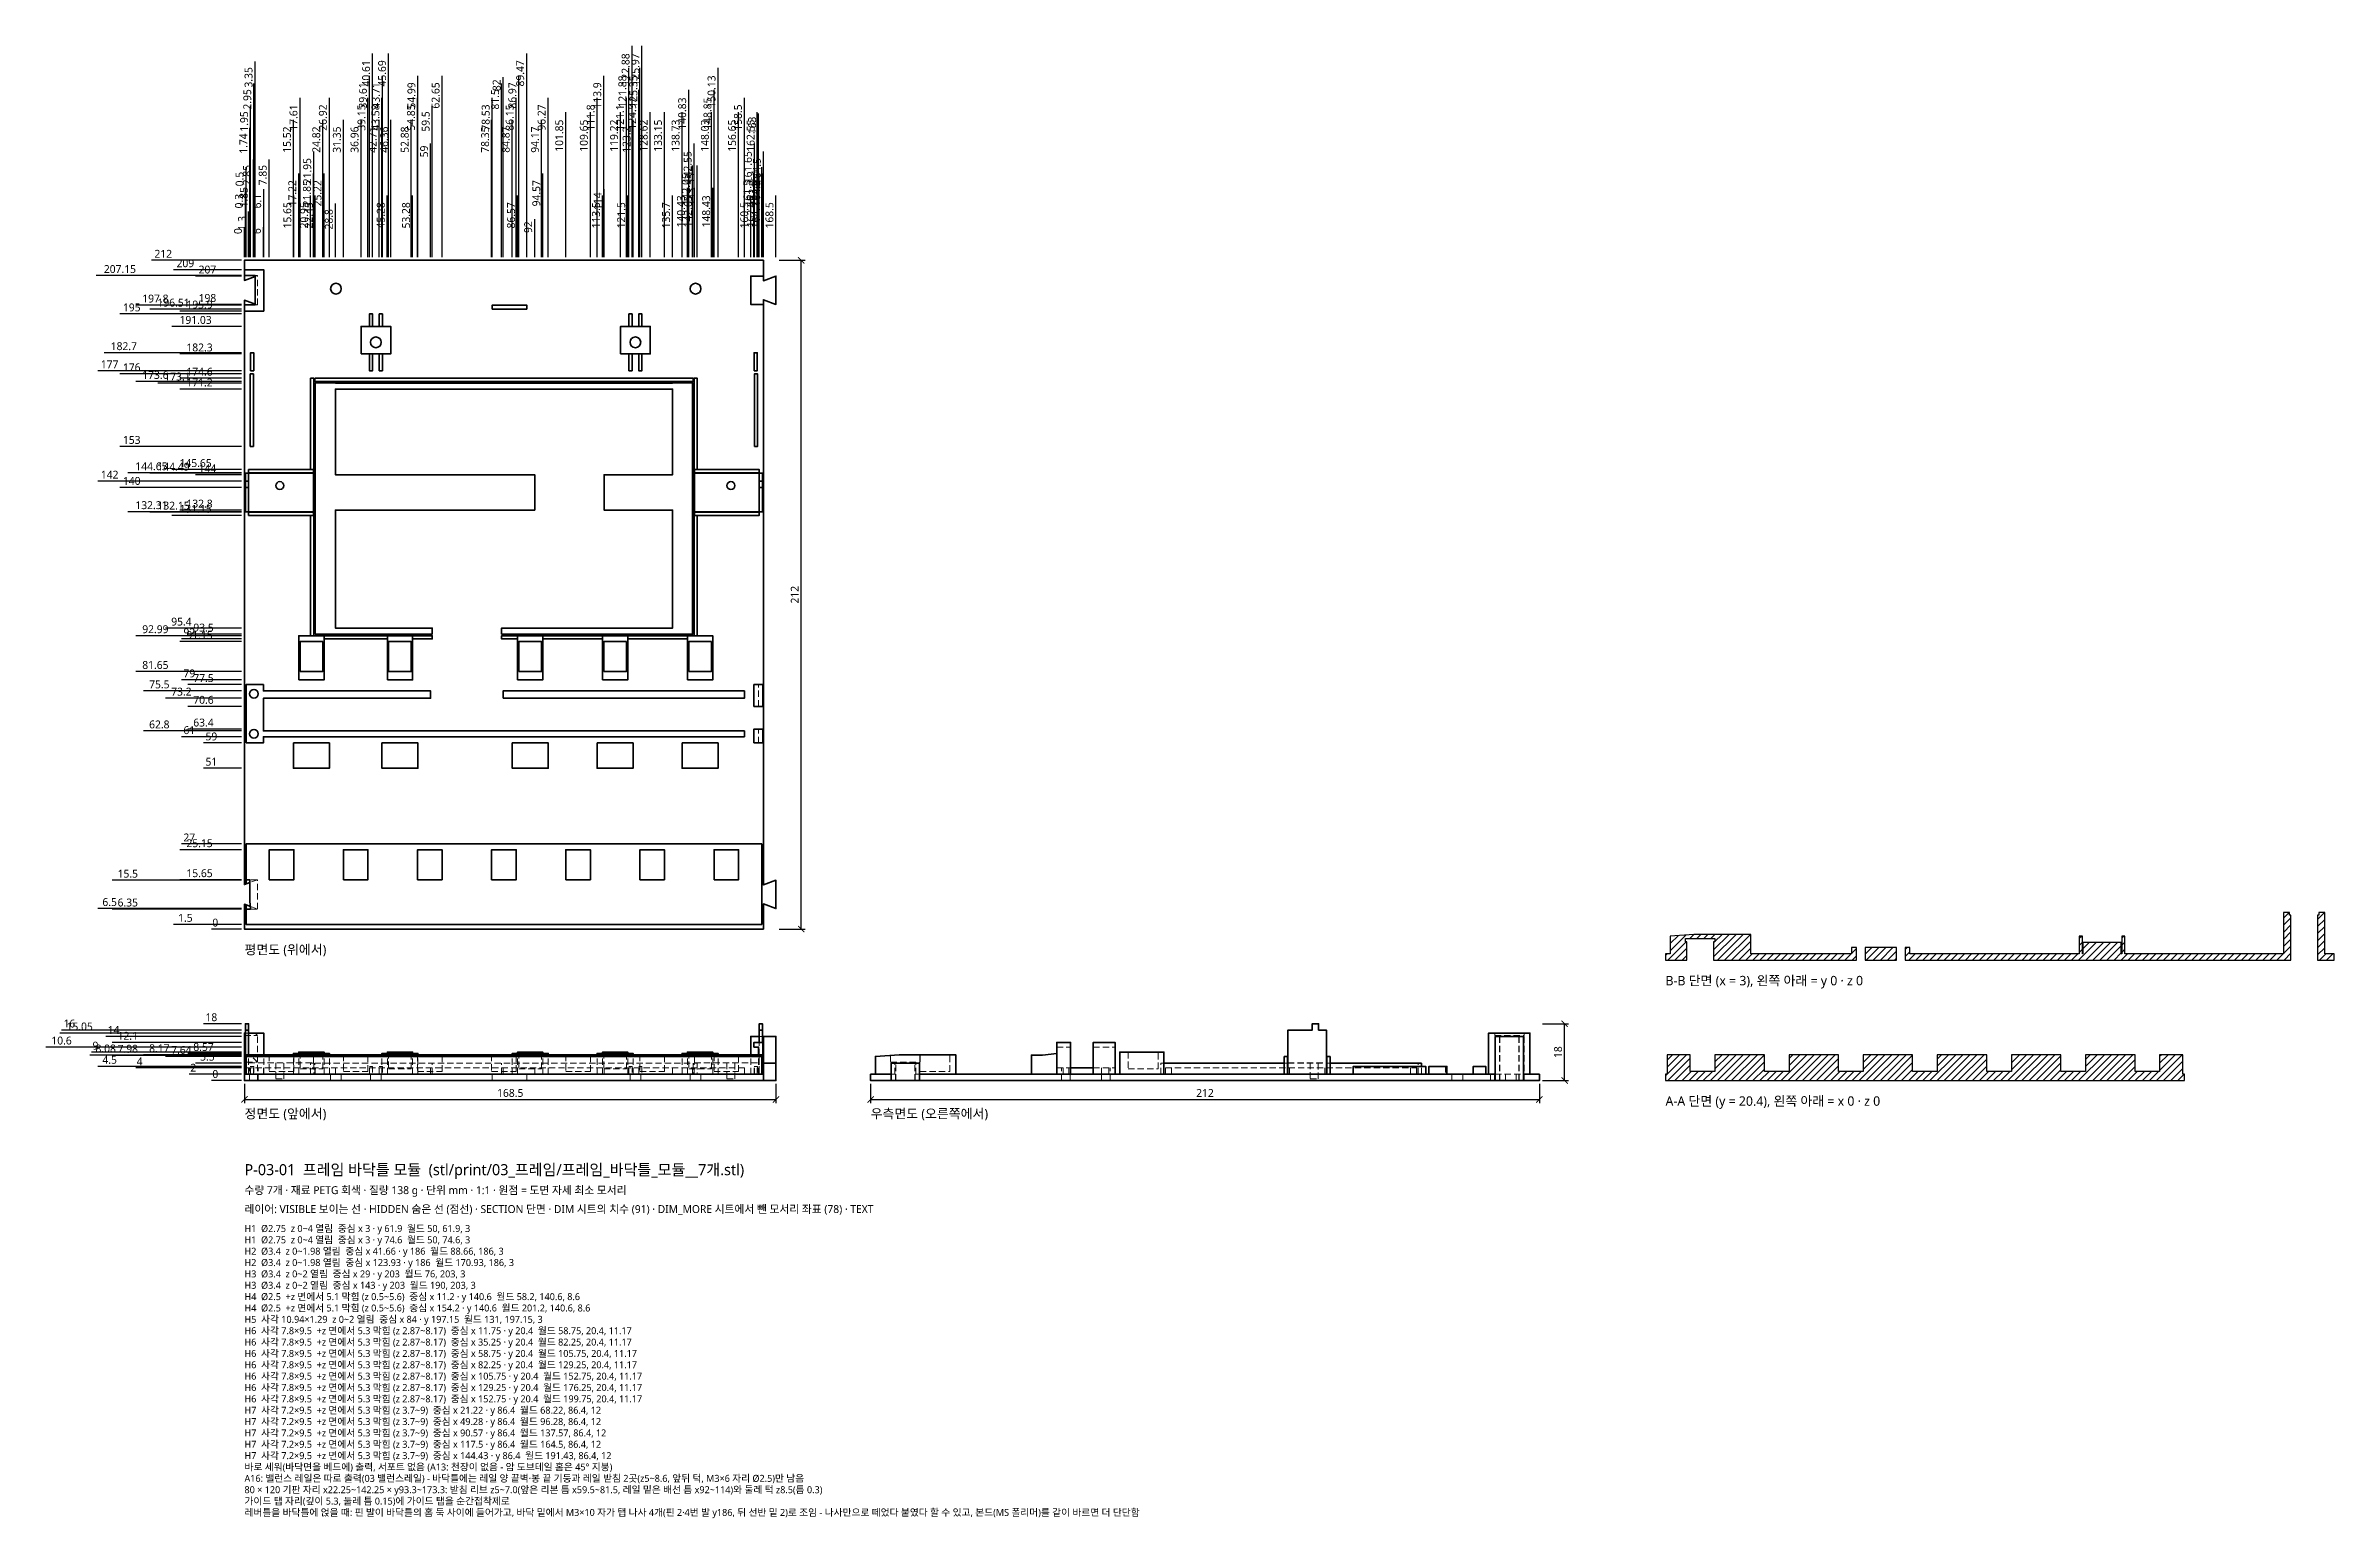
# Model space of a CAD drawing. Header units: millimetres. Extents: x -63 to 662, y -139 to 328.
import ezdxf

# ---------------------------------------------------------------- set-up
doc = ezdxf.new("R2010")
doc.units = ezdxf.units.MM
doc.linetypes.add('HIDDEN', pattern=[3, 2, -1])
for name, color, linetype, lineweight in [('DIM', 4, 'CONTINUOUS', 13), ('DIM_MORE', 3, 'CONTINUOUS', 13), ('HIDDEN', 8, 'HIDDEN', 18), ('SECTION', 5, 'CONTINUOUS', 25), ('TEXT', 7, 'CONTINUOUS', 18), ('VISIBLE', 7, 'CONTINUOUS', 35)]:
    doc.layers.add(name, color=color, linetype=linetype, lineweight=lineweight)
doc.styles.add('KR', font='malgun.ttf')
doc.dimstyles.new('TOCCATA', dxfattribs={"dimtxt": 2.5, "dimasz": 2, "dimexe": 1.2, "dimexo": 1, "dimgap": 0.8, "dimtad": 1, "dimdsep": 46, "dimtxsty": 'KR', "dimblk": 'ARCHTICK', "dimcen": 2.5, "dimazin": 3, "dimtfac": 0.5, "dimtmove": 2, "dimatfit": 3})

# ---------------------------------------------------------------- blocks, each defined once
blk = doc.blocks.new('_ARCHTICK')
at = {"color": 0, "linetype": 'BYBLOCK', "const_width": 0.15}
blk.add_lwpolyline([(-0.5, -0.5), (0.5, 0.5)], dxfattribs=at)
blk = doc.blocks.new('*D44')
for p, q in [((164.3, 271), (164.3, 287.5)), ((164.3, 267), (164.3, 271)), ((164.3, 261), (164.3, 267))]:
    blk.add_line(p, q)
at = {"layer": 'Defpoints'}
for p in [(164.3, 275), (164.3, 260), (0, 48)]:
    blk.add_point(p, dxfattribs=at)
at = {"layer": 'DIM', "insert": (162.25, 281.25), "char_height": 2.5, "attachment_point": 5, "rotation": 90, "style": 'KR'}
blk.add_mtext('164.3', dxfattribs=at)

msp = doc.modelspace()

# ---------------------------------------------------------------- hatches: boundary and pattern name
at = {"layer": 'SECTION'}
h = msp.add_hatch(dxfattribs=at)
h.set_pattern_fill('ANSI31', scale=0.5)
h.paths.add_polyline_path([(648.765, 52.46), (648.346, 52.46), (648.346, 53.22), (646.4, 53.22), (646.4, 40.17), (596.15, 40.17), (596.15, 45.77), (595.15, 45.77), (595.15, 40.17), (594.99, 40.17), (594.99, 43.77), (582.81, 43.77), (582.81, 40.17), (582.65, 40.17), (582.65, 45.77), (581.65, 45.77), (581.65, 40.17), (528, 40.17), (528, 42.17), (526.467, 42.17), (526.467, 38.17), (648.765, 38.17)])
h.paths.add_polyline_path([(662.5, 40.17), (659.5, 40.17), (659.5, 53.22), (657.654, 53.22), (657.654, 52.46), (657.235, 52.46), (657.235, 38.17), (662.5, 38.17)])
h.paths.add_polyline_path([(457.265, 43.96), (456.846, 43.96), (456.846, 45.073), (466.154, 45.073), (466.154, 43.96), (465.735, 43.96), (465.735, 38.17), (511.033, 38.17), (511.033, 42.17), (509.5, 42.17), (509.5, 40.17), (477.5, 40.17), (477.5, 46.34), (459.5, 46.34), (452, 45.81), (452, 40.17), (450.5, 40.17), (450.5, 38.17), (457.265, 38.17)])
h.paths.add_polyline_path([(523.733, 42.17), (513.767, 42.17), (513.767, 38.17), (523.733, 38.17)])
h = msp.add_hatch(dxfattribs=at)
h.set_pattern_fill('ANSI31', scale=0.5)
h.paths.add_polyline_path([(615, 2), (614.5, 2), (614.5, 8.17), (607.15, 8.17), (607.15, 2.87), (599.35, 2.87), (599.35, 8.17), (583.65, 8.17), (583.65, 2.87), (575.85, 2.87), (575.85, 8.17), (560.15, 8.17), (560.15, 2.87), (552.35, 2.87), (552.35, 8.17), (536.65, 8.17), (536.65, 2.87), (528.85, 2.87), (528.85, 8.17), (513.15, 8.17), (513.15, 2.87), (505.35, 2.87), (505.35, 8.17), (489.65, 8.17), (489.65, 2.87), (481.85, 2.87), (481.85, 8.17), (466.15, 8.17), (466.15, 2.87), (458.35, 2.87), (458.35, 8.17), (451, 8.17), (451, 2), (450.5, 2), (450.5, 0), (615, 0)])

# ---------------------------------------------------------------- linework, layer by layer
at = {"layer": 'HIDDEN'}
for points in [[(3.356, 246.131), (4.09, 245.856), (4.09, 255.144), (3.347, 254.865)], [(3.352, 245.846), (4.11, 245.846), (4.11, 255.154), (3.352, 255.154)], [(163, 118.6), (163, 125.5)], [(163, 107), (163, 111.4)], [(1.926, 54.346), (4.11, 54.346), (4.11, 63.654), (1.733, 63.654)], [(1.861, 55.192), (4.09, 54.356), (4.09, 63.644), (1.742, 62.764)], [(0, 14.29), (4.11, 14.29), (3.352, 15.05)], [(0.304, 15.05), (1.301, 15.05)], [(396.346, 15.05), (396.346, 14.29), (405.654, 14.29), (405.654, 15.05)], [(0.5, 5.79), (4.11, 5.79), (1.923, 7.982)], [(1.29, 2), (1.29, 7.6), (21.85, 7.6), (21.85, 5.5)], [(1.3, 2), (1.3, 8.171)], [(4.09, 0), (4.09, 14.29)], [(6.1, 2), (6.1, 8.164)], [(7.85, 8.17), (7.85, 2.87), (15.65, 2.87), (15.65, 8.17)], [(15.515, 2), (15.515, 8.169)], [(15.515, 8.08), (26.915, 8.08)], [(17.215, 2), (17.215, 8.576)], [(17.615, 9), (17.615, 3.7), (24.815, 3.7), (24.815, 9)], [(25.215, 2), (25.215, 8.576)], [(26.915, 2), (26.915, 8.169)], [(31.35, 8.17), (31.35, 2.87), (39.15, 2.87), (39.15, 8.17)], [(43.585, 2), (43.585, 8.169)], [(43.585, 8.08), (54.985, 8.08)], [(45.285, 2), (45.285, 8.576)], [(45.685, 9), (45.685, 3.7), (52.885, 3.7), (52.885, 9)], [(53.285, 2), (53.285, 8.576)], [(54.85, 8.17), (54.85, 2.87), (62.65, 2.87), (62.65, 8.17)], [(54.985, 2), (54.985, 8.169)], [(78.35, 8.17), (78.35, 2.87), (86.15, 2.87), (86.15, 8.17)], [(84.873, 2), (84.873, 8.169)], [(84.873, 8.08), (96.273, 8.08)], [(86.573, 2), (86.573, 8.576)], [(86.973, 9), (86.973, 3.7), (94.173, 3.7), (94.173, 9)], [(94.573, 2), (94.573, 8.576)], [(96.273, 2), (96.273, 8.169)], [(101.85, 8.17), (101.85, 2.87), (109.65, 2.87), (109.65, 8.17)], [(111.8, 2), (111.8, 8.169)], [(111.8, 8.08), (123.2, 8.08)], [(113.5, 2), (113.5, 8.576)], [(113.9, 9), (113.9, 3.7), (121.1, 3.7), (121.1, 9)], [(121.5, 2), (121.5, 8.576)], [(123.2, 2), (123.2, 8.169)], [(125.35, 8.17), (125.35, 2.87), (133.15, 2.87), (133.15, 8.17)], [(138.727, 2), (138.727, 8.169)], [(138.727, 8.08), (150.127, 8.08)], [(140.427, 2), (140.427, 8.576)], [(140.827, 9), (140.827, 3.7), (148.027, 3.7), (148.027, 9)], [(142.65, 5.5), (142.65, 7.6), (163.21, 7.6), (163.21, 2)], [(148.427, 2), (148.427, 8.576)], [(148.85, 8.17), (148.85, 2.87), (156.65, 2.87), (156.65, 8.17)], [(150.127, 2), (150.127, 8.169)], [(160.5, 2), (160.5, 8.178)], [(163, 2), (163, 8.172)], [(163.2, 2), (163.2, 12.108)], [(163.205, 14), (164.197, 14)], [(164.2, 2), (164.2, 12.108)], [(204.846, 7.982), (204.846, 5.79), (214.154, 5.79), (214.154, 8.17)], [(214.15, 8.17), (214.15, 2.87), (223.65, 2.87), (223.65, 8.17)], [(257.5, 10.6), (261.9, 10.6)], [(269.1, 10.6), (276, 10.6)], [(280.15, 9), (280.15, 3.7), (289.65, 3.7), (289.65, 9)], [(396.356, 0), (396.356, 14.29)], [(397.889, 0), (397.889, 14.29)], [(397.996, 0), (397.996, 14)], [(404.004, 0), (404.004, 14)], [(404.111, 0), (404.111, 14.29)], [(405.644, 0), (405.644, 14.29)], [(0.5, 4), (158.5, 4), (158.5, 2)], [(1.3, 5.6), (21.85, 5.6)], [(1.636, 0), (1.636, 4)], [(1.85, 2), (1.85, 4.5), (2.95, 4.5), (2.95, 2)], [(1.95, 2), (1.95, 4.5)], [(2.85, 2), (2.85, 4.5)], [(4.375, 0), (4.375, 4)], [(6, 2), (6, 4)], [(9.95, 5.6), (9.95, 0.5), (12.45, 0.5), (12.45, 5.6)], [(20.95, 2), (20.95, 5.5), (21.95, 5.5), (21.95, 2)], [(22.25, 2), (22.25, 5.5), (142.25, 5.5), (142.25, 2)], [(22.45, 2), (22.45, 4)], [(27.309, 0), (27.309, 2)], [(28.8, 2), (28.8, 4)], [(30.7, 0), (30.7, 2)], [(36.96, 2), (36.96, 1.98), (46.36, 1.98), (46.36, 2)], [(39.61, 2), (39.61, 4.5), (40.61, 4.5), (40.61, 2)], [(39.969, 0), (39.969, 1.98)], [(42.71, 2), (42.71, 4.5), (43.71, 4.5), (43.71, 2)], [(43.36, 0), (43.36, 1.98)], [(59, 2), (59, 4)], [(59.5, 2), (59.5, 5.5)], [(78.53, 0), (78.53, 2)], [(81.5, 2), (81.5, 5.5)], [(82, 2), (82, 4)], [(89.47, 0), (89.47, 2)], [(92, 2), (92, 4)], [(114, 2), (114, 4)], [(119.225, 2), (119.225, 1.98), (128.625, 1.98), (128.625, 2)], [(121.875, 2), (121.875, 4.5), (122.875, 4.5), (122.875, 2)], [(122.234, 0), (122.234, 1.98)], [(124.975, 2), (124.975, 4.5), (125.975, 4.5), (125.975, 2)], [(125.625, 0), (125.625, 1.98)], [(135.7, 2), (135.7, 4)], [(141.309, 0), (141.309, 2)], [(142.05, 2), (142.05, 4)], [(142.55, 2), (142.55, 5.5), (143.55, 5.5), (143.55, 2)], [(142.65, 5.6), (163.2, 5.6)], [(144.7, 0), (144.7, 2)], [(152.95, 5.6), (152.95, 0.5), (155.45, 0.5), (155.45, 5.6)], [(161.55, 2), (161.55, 4.5), (162.65, 4.5), (162.65, 2)], [(161.65, 2), (161.65, 4.5)], [(162.55, 2), (162.55, 4.5)], [(164.3, 2), (164.3, 5.5)], [(204.856, 0), (204.856, 5.79)], [(205, 2), (206.389, 2), (206.389, 0)], [(206.202, 2), (206.202, 5.79)], [(206.496, 0), (206.496, 5.5)], [(212.504, 0), (212.504, 5.5)], [(214, 2), (212.611, 2), (212.611, 0)], [(212.798, 2), (212.798, 5.79)], [(214.144, 0), (214.144, 5.79)], [(257.5, 4), (261.892, 4)], [(259.028, 0), (259.028, 4)], [(259.5, 2), (259.5, 4)], [(261.3, 2), (261.3, 4)], [(261.772, 0), (261.772, 4)], [(269.109, 4), (276, 4)], [(271.7, 2), (271.7, 4)], [(271.728, 0), (271.728, 4)], [(274, 2), (274, 4)], [(274.472, 0), (274.472, 4)], [(290.5, 2), (290.5, 5.5), (291.49, 5.5), (291.49, 2)], [(291.99, 2), (291.99, 4), (371.61, 4), (371.61, 2)], [(292, 2), (292, 4)], [(293.9, 2), (293.9, 4)], [(329.65, 5.5), (330.65, 5.5)], [(330.8, 5.5), (343, 5.5)], [(330.81, 2), (330.81, 5.6), (342.99, 5.6), (342.99, 2)], [(331.3, 2), (331.3, 4)], [(337.85, 5.6), (337.85, 0.5), (340.35, 0.5), (340.35, 5.6)], [(342.5, 2), (342.5, 4)], [(343.15, 5.5), (344.15, 5.5)], [(369.7, 2), (369.7, 4)], [(371.6, 2), (371.6, 4)], [(372.1, 2), (372.1, 5.5)], [(373.1, 2), (373.1, 4.507)], [(380.8, 4.5), (380.8, 1.98), (389.525, 1.98)], [(382.802, 0), (382.802, 1.98)], [(386.198, 0), (386.198, 1.98)], [(395.01, 0), (395.01, 2)], [(396.3, 0), (396.3, 2)], [(396.5, 2), (405.5, 2)], [(399.802, 0), (399.802, 2)], [(403.198, 0), (403.198, 2)]]:
    msp.add_lwpolyline(points, dxfattribs=at)
at = {"layer": 'SECTION'}
for points in [[(648.765, 52.46), (648.346, 52.46), (648.346, 53.22), (646.4, 53.22), (646.4, 40.17), (596.15, 40.17), (596.15, 45.77), (595.15, 45.77), (595.15, 40.17), (594.99, 40.17), (594.99, 43.77), (582.81, 43.77), (582.81, 40.17), (582.65, 40.17), (582.65, 45.77), (581.65, 45.77), (581.65, 40.17), (528, 40.17), (528, 42.17), (526.467, 42.17), (526.467, 38.17), (648.765, 38.17)], [(662.5, 40.17), (659.5, 40.17), (659.5, 53.22), (657.654, 53.22), (657.654, 52.46), (657.235, 52.46), (657.235, 38.17), (662.5, 38.17)], [(457.265, 43.96), (456.846, 43.96), (456.846, 45.073), (466.154, 45.073), (466.154, 43.96), (465.735, 43.96), (465.735, 38.17), (511.033, 38.17), (511.033, 42.17), (509.5, 42.17), (509.5, 40.17), (477.5, 40.17), (477.5, 46.34), (459.5, 46.34), (452, 45.81), (452, 40.17), (450.5, 40.17), (450.5, 38.17), (457.265, 38.17)], [(523.733, 42.17), (513.767, 42.17), (513.767, 38.17), (523.733, 38.17)], [(615, 2), (614.5, 2), (614.5, 8.17), (607.15, 8.17), (607.15, 2.87), (599.35, 2.87), (599.35, 8.17), (583.65, 8.17), (583.65, 2.87), (575.85, 2.87), (575.85, 8.17), (560.15, 8.17), (560.15, 2.87), (552.35, 2.87), (552.35, 8.17), (536.65, 8.17), (536.65, 2.87), (528.85, 2.87), (528.85, 8.17), (513.15, 8.17), (513.15, 2.87), (505.35, 2.87), (505.35, 8.17), (489.65, 8.17), (489.65, 2.87), (481.85, 2.87), (481.85, 8.17), (466.15, 8.17), (466.15, 2.87), (458.35, 2.87), (458.35, 8.17), (451, 8.17), (451, 2), (450.5, 2), (450.5, 0), (615, 0)]]:
    msp.add_lwpolyline(points, close=True, dxfattribs=at)
at = {"layer": 'VISIBLE'}
for points in [[(1.861, 55.192), (0, 55.889), (0, 48), (164.5, 48), (164.5, 55.996), (168.5, 54.5), (168.5, 63.5), (164.5, 62.004), (164.5, 247.496), (168.5, 246), (168.5, 255), (164.5, 253.504), (164.5, 260), (0, 260), (0, 253.611), (3.347, 254.865)], [(0, 243.9), (6.1, 243.9), (6.1, 257), (0, 257)], [(0, 245.846), (3.352, 245.846), (3.352, 255.154), (0, 255.154)], [(164.5, 246), (160.5, 246), (160.5, 255), (164.5, 255)], [(0, 247.389), (0, 62.111), (1.742, 62.764)], [(0, 247.389), (0.394, 247.242)], [(0, 247.389), (3.356, 246.131)], [(39.61, 239.025), (39.61, 243), (40.61, 243), (40.61, 239.025)], [(42.71, 239.025), (42.71, 243), (43.71, 243), (43.71, 239.025)], [(78.53, 244.51), (78.53, 245.8), (89.47, 245.8), (89.47, 244.51), (78.53, 244.51)], [(121.875, 239.025), (121.875, 243), (122.875, 243), (122.875, 239.025)], [(124.975, 239.025), (124.975, 243), (125.975, 243), (125.975, 239.025)], [(36.96, 230.3), (36.96, 239.025), (46.36, 239.025), (46.36, 230.3), (36.96, 230.3)], [(119.225, 230.3), (128.625, 230.3), (128.625, 239.025), (119.225, 239.025), (119.225, 230.3)], [(1.95, 225), (1.95, 230.7), (2.95, 230.7), (2.95, 225), (1.95, 225)], [(39.61, 230.3), (39.61, 225), (40.61, 225), (40.61, 230.3)], [(42.71, 230.3), (42.71, 225), (43.71, 225), (43.71, 230.3)], [(121.875, 230.3), (121.875, 225), (122.875, 225), (122.875, 230.3)], [(124.975, 230.3), (124.975, 225), (125.975, 225), (125.975, 230.3)], [(161.55, 225), (162.55, 225), (162.55, 230.7), (161.55, 230.7), (161.55, 225)], [(1.85, 201), (1.85, 224), (2.85, 224), (2.85, 201), (1.85, 201)], [(20.95, 193.65), (20.95, 222.6), (21.95, 222.6), (21.95, 141)], [(22.25, 222.6), (142.25, 222.6), (142.25, 221.6), (22.25, 221.6), (22.25, 222.6)], [(22.45, 141.49), (22.45, 221.11), (28.8, 221.11), (28.8, 221.1), (135.7, 221.1), (135.7, 221.11), (142.05, 221.11), (142.05, 141.49), (135.7, 141.49), (135.7, 141.5), (81.5, 141.5), (81.5, 143.4), (135.7, 143.4), (135.7, 180.8), (114, 180.8), (114, 192), (135.7, 192), (135.7, 219.2), (28.8, 219.2), (28.8, 192), (92, 192), (92, 180.8), (28.8, 180.8), (28.8, 143.4), (59.5, 143.4), (59.5, 141.5), (28.8, 141.5), (28.8, 141.49), (22.45, 141.49)], [(142.55, 141), (142.55, 222.6), (143.55, 222.6), (143.55, 193.65)], [(161.65, 201), (162.65, 201), (162.65, 224), (161.65, 224), (161.65, 201)], [(0.3, 180.3), (0.3, 192.5), (1.3, 192.5), (1.3, 180.3), (0.3, 180.3)], [(0.3, 190), (1.3, 190)], [(1.29, 192.65), (1.29, 193.65), (21.85, 193.65), (21.85, 192.65), (1.29, 192.65)], [(1.3, 180.31), (21.85, 180.31), (21.85, 192.49), (1.3, 192.49)], [(20.95, 192.49), (20.95, 192.65)], [(142.65, 192.65), (163.21, 192.65), (163.21, 193.65), (142.65, 193.65), (142.65, 192.65)], [(163.2, 180.31), (142.65, 180.31), (142.65, 192.49), (163.2, 192.49)], [(143.55, 192.49), (143.55, 192.65)], [(163.2, 180.3), (164.2, 180.3), (164.2, 192.5), (163.2, 192.5), (163.2, 180.3)], [(163.2, 190), (164.2, 190)], [(0.3, 188), (1.3, 188)], [(163.2, 188), (164.2, 188)], [(1.29, 179.15), (1.29, 180.15), (21.85, 180.15), (21.85, 179.15), (1.29, 179.15)], [(20.95, 180.15), (20.95, 180.31)], [(20.95, 141), (20.95, 179.15)], [(142.65, 179.15), (163.21, 179.15), (163.21, 180.15), (142.65, 180.15), (142.65, 179.15)], [(143.55, 180.15), (143.55, 180.31)], [(143.55, 141), (143.55, 179.15)], [(17.215, 127), (17.215, 141), (25.215, 141), (25.215, 127), (17.215, 127)], [(17.615, 129.65), (17.615, 139.15), (24.815, 139.15), (24.815, 129.65), (17.615, 129.65)], [(25.215, 140.99), (45.285, 140.99)], [(25.215, 140), (45.285, 140)], [(45.285, 127), (53.285, 127), (53.285, 141), (45.285, 141), (45.285, 127)], [(45.685, 129.65), (52.885, 129.65), (52.885, 139.15), (45.685, 139.15), (45.685, 129.65)], [(53.285, 140), (59.5, 140), (59.5, 140.99), (53.285, 140.99)], [(86.573, 140), (81.5, 140), (81.5, 140.99), (86.573, 140.99)], [(86.573, 127), (94.573, 127), (94.573, 141), (86.573, 141), (86.573, 127)], [(86.973, 129.65), (94.173, 129.65), (94.173, 139.15), (86.973, 139.15), (86.973, 129.65)], [(94.573, 140.99), (113.5, 140.99)], [(94.573, 140), (113.5, 140)], [(113.5, 127), (121.5, 127), (121.5, 141), (113.5, 141), (113.5, 127)], [(113.9, 129.65), (121.1, 129.65), (121.1, 139.15), (113.9, 139.15), (113.9, 129.65)], [(121.5, 140.99), (140.427, 140.99)], [(121.5, 140), (140.427, 140)], [(140.427, 127), (148.427, 127), (148.427, 141), (140.427, 141), (140.427, 127)], [(140.827, 129.65), (148.027, 129.65), (148.027, 139.15), (140.827, 139.15), (140.827, 129.65)], [(0.5, 107), (0.5, 125.5), (6, 125.5), (6, 123.5), (59, 123.5), (59, 121.2), (6, 121.2), (6, 110.8), (158.5, 110.8), (158.5, 109), (6, 109), (6, 107), (0.5, 107)], [(82, 121.2), (158.5, 121.2), (158.5, 123.5), (82, 123.5), (82, 121.2)], [(161.5, 125.5), (164.3, 125.5), (164.3, 118.6), (161.5, 118.6), (161.5, 125.5)], [(161.5, 107), (164.3, 107), (164.3, 111.4), (161.5, 111.4), (161.5, 107)], [(15.515, 107), (26.915, 107), (26.915, 99), (15.515, 99), (15.515, 107)], [(43.585, 107), (54.985, 107), (54.985, 99), (43.585, 99), (43.585, 107)], [(84.873, 107), (96.273, 107), (96.273, 99), (84.873, 99), (84.873, 107)], [(111.8, 107), (123.2, 107), (123.2, 99), (111.8, 99), (111.8, 107)], [(138.727, 107), (150.127, 107), (150.127, 99), (138.727, 99), (138.727, 107)], [(0.5, 55.702), (0.5, 49.5), (164, 49.5), (164, 75), (0.5, 75), (0.5, 62.298)], [(7.85, 63.65), (7.85, 73.15), (15.65, 73.15), (15.65, 63.65), (7.85, 63.65)], [(31.35, 63.65), (39.15, 63.65), (39.15, 73.15), (31.35, 73.15), (31.35, 63.65)], [(54.85, 63.65), (62.65, 63.65), (62.65, 73.15), (54.85, 73.15), (54.85, 63.65)], [(78.35, 63.65), (86.15, 63.65), (86.15, 73.15), (78.35, 73.15), (78.35, 63.65)], [(101.85, 63.65), (109.65, 63.65), (109.65, 73.15), (101.85, 73.15), (101.85, 63.65)], [(125.35, 63.65), (133.15, 63.65), (133.15, 73.15), (125.35, 73.15), (125.35, 63.65)], [(148.85, 63.65), (156.65, 63.65), (156.65, 73.15), (148.85, 73.15), (148.85, 63.65)], [(0.5, 63.654), (1.736, 63.654), (1.736, 57), (1.923, 54.346)], [(164, 63.5), (164.5, 63.5)], [(0.5, 54.346), (1.926, 54.346)], [(164, 54.5), (164.5, 54.5)], [(0.305, 15.05), (0, 15.05), (0, 0), (168.5, 0), (168.5, 14), (164.197, 14)], [(0.3, 2), (0.3, 18), (1.3, 18), (1.3, 8.171)], [(0.3, 16), (1.3, 16)], [(1.301, 15.05), (6.1, 15.05), (6.1, 8.164)], [(163.2, 12.108), (163.2, 18), (164.2, 18), (164.2, 12.108)], [(163.2, 16), (164.2, 16)], [(330.8, 2), (330.8, 16), (338.5, 16), (338.5, 18), (340.5, 18), (340.5, 16), (343, 16), (343, 2)], [(394.4, 2), (394.4, 15.05), (407.5, 15.05), (407.5, 2)], [(0.5, 2), (0.5, 8.17), (164, 8.17), (164, 2)], [(0.5, 7.982), (1.923, 7.982), (1.736, 8.17)], [(0.5, 7.64), (164, 7.64)], [(15.515, 8.167), (15.515, 8.57), (26.915, 8.57), (26.915, 8.167)], [(17.215, 8.576), (17.215, 9), (25.215, 9), (25.215, 8.576)], [(43.585, 8.167), (43.585, 8.57), (54.985, 8.57), (54.985, 8.167)], [(45.285, 8.576), (45.285, 9), (53.285, 9), (53.285, 8.576)], [(84.873, 8.167), (84.873, 8.57), (96.273, 8.57), (96.273, 8.167)], [(86.573, 8.576), (86.573, 9), (94.573, 9), (94.573, 8.576)], [(111.8, 8.167), (111.8, 8.57), (123.2, 8.57), (123.2, 8.167)], [(113.5, 8.576), (113.5, 9), (121.5, 9), (121.5, 8.576)], [(138.727, 8.167), (138.727, 8.57), (150.127, 8.57), (150.127, 8.167)], [(140.427, 8.576), (140.427, 9), (148.427, 9), (148.427, 8.576)], [(160.5, 8.178), (160.5, 14), (163.205, 14)], [(163, 8.172), (163, 10.6), (161.5, 10.6), (161.5, 12.1), (164.3, 12.1), (164.3, 5.5)], [(164.5, 0), (164.5, 14)], [(200, 2), (200, 7.64), (207.5, 8.17), (225.5, 8.17), (225.5, 2)], [(249.5, 2), (249.5, 8.08), (253, 8.08), (257.5, 8.57)], [(257.5, 2), (257.5, 12.1), (261.9, 12.1), (261.9, 2)], [(276, 2), (276, 12.1), (269.1, 12.1), (269.1, 2)], [(277.5, 2), (277.5, 9), (291.5, 9), (291.5, 2)], [(329.65, 2), (329.65, 7.6), (330.65, 7.6), (330.65, 2)], [(343.15, 2), (343.15, 7.6), (344.15, 7.6), (344.15, 2)], [(396.5, 0), (396.5, 14), (405.5, 14), (405.5, 0)], [(0, 2), (164.5, 2)], [(164, 5.5), (168.5, 5.5)], [(205, 2), (198.5, 2), (198.5, 0), (410.5, 0), (410.5, 2), (405.5, 2)], [(205, 0), (205, 5.5), (214, 5.5), (214, 0)], [(214, 2), (396.5, 2)], [(261.892, 4), (269.109, 4)], [(291.5, 5.5), (329.652, 5.5)], [(330.65, 5.5), (330.8, 5.5)], [(343, 5.5), (343.15, 5.5)], [(344.15, 5.5), (373.1, 5.5), (373.1, 4.507)], [(374.5, 2), (374.5, 4.5), (351.5, 4.5), (351.5, 2)], [(375.5, 2), (375.5, 4.5), (381.2, 4.5), (381.2, 2)], [(389.525, 2), (389.525, 4.5), (393.5, 4.5), (393.5, 2)]]:
    msp.add_lwpolyline(points, dxfattribs=at)
for centre, radius in [((29, 251), 1.7), ((143, 251), 1.7), ((41.66, 234), 1.7), ((123.925, 234), 1.7), ((11.2, 188.6), 1.25), ((154.2, 188.6), 1.25), ((3, 122.6), 1.375), ((3, 109.9), 1.375)]:
    msp.add_circle(centre, radius, dxfattribs=at)

# ---------------------------------------------------------------- texts
at = {"layer": 'TEXT', "style": 'KR'}
for s, height, p in [('평면도 (위에서)', 3, (0, 40)), ('B-B 단면 (x = 3), 왼쪽 아래 = y 0 · z 0', 3, (450.5, 30.17)), ('A-A 단면 (y = 20.4), 왼쪽 아래 = x 0 · z 0', 3, (450.5, -8)), ('정면도 (앞에서)', 3, (0, -12)), ('우측면도 (오른쪽에서)', 3, (198.5, -12)), ('P-03-01  프레임 바닥틀 모듈  (stl/print/03_프레임/프레임_바닥틀_모듈__7개.stl)', 3.5, (0, -30)), ('수량 7개 · 재료 PETG 회색 · 질량 138 g · 단위 mm · 1:1 · 원점 = 도면 자세 최소 모서리', 2.5, (0, -36)), ('레이어: VISIBLE 보이는 선 · HIDDEN 숨은 선 (점선) · SECTION 단면 · DIM 시트의 치수 (91) · DIM_MORE 시트에서 뺀 모서리 좌표 (78) · TEXT', 2.5, (0, -42)), ('H1  Ø2.75  z 0~4 열림  중심 x 3 · y 61.9  월드 50, 61.9, 3', 2.2, (0, -48)), ('H1  Ø2.75  z 0~4 열림  중심 x 3 · y 74.6  월드 50, 74.6, 3', 2.2, (0, -51.6)), ('H2  Ø3.4  z 0~1.98 열림  중심 x 41.66 · y 186  월드 88.66, 186, 3', 2.2, (0, -55.2)), ('H2  Ø3.4  z 0~1.98 열림  중심 x 123.93 · y 186  월드 170.93, 186, 3', 2.2, (0, -58.8)), ('H3  Ø3.4  z 0~2 열림  중심 x 29 · y 203  월드 76, 203, 3', 2.2, (0, -62.4)), ('H3  Ø3.4  z 0~2 열림  중심 x 143 · y 203  월드 190, 203, 3', 2.2, (0, -66)), ('H4  Ø2.5  +z 면에서 5.1 막힘 (z 0.5~5.6)  중심 x 11.2 · y 140.6  월드 58.2, 140.6, 8.6', 2.2, (0, -69.6)), ('H4  Ø2.5  +z 면에서 5.1 막힘 (z 0.5~5.6)  중심 x 154.2 · y 140.6  월드 201.2, 140.6, 8.6', 2.2, (0, -73.2)), ('H5  사각 10.94×1.29  z 0~2 열림  중심 x 84 · y 197.15  월드 131, 197.15, 3', 2.2, (0, -76.8)), ('H6  사각 7.8×9.5  +z 면에서 5.3 막힘 (z 2.87~8.17)  중심 x 11.75 · y 20.4  월드 58.75, 20.4, 11.17', 2.2, (0, -80.4)), ('H6  사각 7.8×9.5  +z 면에서 5.3 막힘 (z 2.87~8.17)  중심 x 35.25 · y 20.4  월드 82.25, 20.4, 11.17', 2.2, (0, -84)), ('H6  사각 7.8×9.5  +z 면에서 5.3 막힘 (z 2.87~8.17)  중심 x 58.75 · y 20.4  월드 105.75, 20.4, 11.17', 2.2, (0, -87.6)), ('H6  사각 7.8×9.5  +z 면에서 5.3 막힘 (z 2.87~8.17)  중심 x 82.25 · y 20.4  월드 129.25, 20.4, 11.17', 2.2, (0, -91.2)), ('H6  사각 7.8×9.5  +z 면에서 5.3 막힘 (z 2.87~8.17)  중심 x 105.75 · y 20.4  월드 152.75, 20.4, 11.17', 2.2, (0, -94.8)), ('H6  사각 7.8×9.5  +z 면에서 5.3 막힘 (z 2.87~8.17)  중심 x 129.25 · y 20.4  월드 176.25, 20.4, 11.17', 2.2, (0, -98.4)), ('H6  사각 7.8×9.5  +z 면에서 5.3 막힘 (z 2.87~8.17)  중심 x 152.75 · y 20.4  월드 199.75, 20.4, 11.17', 2.2, (0, -102)), ('H7  사각 7.2×9.5  +z 면에서 5.3 막힘 (z 3.7~9)  중심 x 21.22 · y 86.4  월드 68.22, 86.4, 12', 2.2, (0, -105.6)), ('H7  사각 7.2×9.5  +z 면에서 5.3 막힘 (z 3.7~9)  중심 x 49.28 · y 86.4  월드 96.28, 86.4, 12', 2.2, (0, -109.2)), ('H7  사각 7.2×9.5  +z 면에서 5.3 막힘 (z 3.7~9)  중심 x 90.57 · y 86.4  월드 137.57, 86.4, 12', 2.2, (0, -112.8)), ('H7  사각 7.2×9.5  +z 면에서 5.3 막힘 (z 3.7~9)  중심 x 117.5 · y 86.4  월드 164.5, 86.4, 12', 2.2, (0, -116.4)), ('바로 세워(바닥면을 베드에) 출력, 서포트 없음 (A13: 천장이 없음 - 암 도브테일 홈은 45° 지붕)', 2.2, (0, -123.6)), ('H7  사각 7.2×9.5  +z 면에서 5.3 막힘 (z 3.7~9)  중심 x 144.43 · y 86.4  월드 191.43, 86.4, 12', 2.2, (0, -120)), ('A16: 밸런스 레일은 따로 출력(03 밸런스레일) - 바닥틀에는 레일 양 끝벽·봉 끝 기둥과 레일 받침 2곳(z5~8.6, 앞뒤 턱, M3×6 자리 Ø2.5)만 남음', 2.2, (0, -127.2)), ('80 × 120 기판 자리 x22.25~142.25 × y93.3~173.3: 받침 리브 z5~7.0(앞은 리본 틈 x59.5~81.5, 레일 밑은 배선 틈 x92~114)와 둘레 턱 z8.5(틈 0.3)', 2.2, (0, -130.8)), ('가이드 탭 자리(깊이 5.3, 둘레 틈 0.15)에 가이드 탭을 순간접착제로', 2.2, (0, -134.4)), ('레버틀을 바닥틀에 얹을 때: 핀 발이 바닥틀의 홈 둑 사이에 들어가고, 바닥 밑에서 M3×10 자가 탭 나사 4개(핀 2·4번 발 y186, 뒤 선반 밑 2)로 조임 - 나사만으로 떼었다 붙였다 할 수 있고, 본드(MS 폴리머)를 같이 바르면 더 단단함', 2.2, (0, -138))]:
    msp.add_text(s, height=height, dxfattribs=at).set_placement(p)

# ---------------------------------------------------------------- dimensions: what is measured, and where the dimension line sits
at = {"layer": 'DIM'}
for feature_location, offset, dtype, origin in [((2.85, 260), (0, 22), 1, (0, 48)), ((142.55, 260), (0, 22), 1, (0, 48)), ((161.65, 260), (0, 22), 1, (0, 48)), ((21.95, 260), (0, 22), 1, (0, 48)), ((164.5, 260), (0, 22), 1, (0, 48)), ((7.85, 260), (0, 22), 1, (0, 48)), ((0.5, 260), (0, 22), 1, (0, 48)), ((1.85, 260), (0, 15), 1, (0, 48)), ((142.05, 260), (0, 15), 1, (0, 48)), ((143.55, 260), (0, 15), 1, (0, 48)), ((164, 260), (0, 22), 1, (0, 48)), ((17.22, 260), (0, 15), 1, (0, 48)), ((21.85, 260), (0, 15), 1, (0, 48)), ((25.22, 260), (0, 15), 1, (0, 48)), ((94.57, 260), (0, 15), 1, (0, 48)), ((161.5, 260), (0, 15), 1, (0, 48)), ((163.2, 260), (0, 15), 1, (0, 48)), ((140.43, 260), (0, 8), 1, (0, 48)), ((142.65, 260), (0, 8), 1, (0, 48)), ((148.43, 260), (0, 8), 1, (0, 48)), ((162.65, 260), (0, 8), 1, (0, 48)), ((0.3, 260), (0, 15), 1, (0, 48)), ((6.1, 260), (0, 15), 1, (0, 48)), ((114, 260), (0, 15), 1, (0, 48)), ((15.65, 260), (0, 8), 1, (0, 48)), ((20.95, 260), (0, 8), 1, (0, 48)), ((22.45, 260), (0, 8), 1, (0, 48)), ((45.28, 260), (0, 8), 1, (0, 48)), ((53.28, 260), (0, 8), 1, (0, 48)), ((86.57, 260), (0, 8), 1, (0, 48)), ((113.5, 260), (0, 8), 1, (0, 48)), ((121.5, 260), (0, 8), 1, (0, 48)), ((135.7, 260), (0, 8), 1, (0, 48)), ((160.5, 260), (0, 8), 1, (0, 48)), ((164.2, 260), (0, 8), 1, (0, 48)), ((168.5, 260), (0, 8), 1, (0, 48)), ((28.8, 260), (0, 8), 1, (0, 48)), ((0, 260), (0, 8), 1, (0, 48)), ((1.3, 260), (0, 8), 1, (0, 48)), ((92, 260), (0, 8), 1, (0, 48)), ((6, 260), (0, 8), 1, (0, 48)), ((0, 260), (-22, 0), 0, (0, 48)), ((0, 257), (-15, 0), 0, (0, 48)), ((0, 255), (-8, 0), 0, (0, 48)), ((0, 245.8), (-22, 0), 0, (0, 48)), ((0, 244.51), (-15, 0), 0, (0, 48)), ((0, 243.9), (-8, 0), 0, (0, 48)), ((0, 246), (-8, 0), 0, (0, 48)), ((0, 239.03), (-8, 0), 0, (0, 48)), ((0, 230.3), (-8, 0), 0, (0, 48)), ((0, 221.6), (-22, 0), 0, (0, 48)), ((0, 222.6), (-8, 0), 0, (0, 48)), ((0, 221.1), (-15, 0), 0, (0, 48)), ((0, 219.2), (-8, 0), 0, (0, 48)), ((0, 192.65), (-22, 0), 0, (0, 48)), ((0, 192.49), (-15, 0), 0, (0, 48)), ((0, 193.65), (-8, 0), 0, (0, 48)), ((0, 192), (-8, 0), 0, (0, 48)), ((0, 180.31), (-22, 0), 0, (0, 48)), ((0, 180.15), (-15, 0), 0, (0, 48)), ((0, 179.15), (-8, 0), 0, (0, 48)), ((0, 180.8), (-8, 0), 0, (0, 48)), ((0, 143.4), (-15, 0), 0, (0, 48)), ((0, 141.5), (-8, 0), 0, (0, 48)), ((0, 140.99), (-22, 0), 0, (0, 48)), ((0, 139.15), (-8, 0), 0, (0, 48)), ((0, 140), (-15, 0), 0, (0, 48)), ((0, 129.65), (-22, 0), 0, (0, 48)), ((0, 127), (-15, 0), 0, (0, 48)), ((0, 123.5), (-22, 0), 0, (0, 48)), ((0, 121.2), (-15, 0), 0, (0, 48)), ((0, 125.5), (-8, 0), 0, (0, 48)), ((0, 118.6), (-8, 0), 0, (0, 48)), ((0, 110.8), (-22, 0), 0, (0, 48)), ((0, 109), (-15, 0), 0, (0, 48)), ((0, 111.4), (-8, 0), 0, (0, 48)), ((0, 107), (-8, 0), 0, (0, 48)), ((0, 99), (-8, 0), 0, (0, 48)), ((0, 73.15), (-8, 0), 0, (0, 48)), ((0, 75), (-15, 0), 0, (0, 48)), ((0, 63.65), (-8, 0), 0, (0, 48)), ((0, 49.5), (-15, 0), 0, (0, 48)), ((0, 48), (-8, 0), 0, (0, 48)), ((0, 18), (-8, 0), 0, (0, 0)), ((0, 8.17), (-22, 0), 0, (0, 0)), ((0, 7.64), (-15, 0), 0, (0, 0)), ((0, 8.57), (-8, 0), 0, (0, 0)), ((0, 5.5), (-8, 0), 0, (0, 0)), ((0, 2), (-15, 0), 0, (0, 0)), ((0, 0), (-8, 0), 0, (0, 0))]:
    msp.add_ordinate_dim(feature_location=feature_location, offset=offset, dtype=dtype, origin=origin, dimstyle='TOCCATA', dxfattribs=at).render()
dim = msp.add_ordinate_dim(feature_location=(164.3, 260), offset=(0, 15), dtype=1, origin=(0, 48), dimstyle='TOCCATA', dxfattribs=at)
dim.commit()
dim.dimension.update_dxf_attribs({"geometry": '*D44', "text_midpoint": (162.25, 281.25)})
for base, p1, p2 in [((176.5, 48), (168.5, 48), (168.5, 260)), ((418.5, 0), (410.5, 0), (410.5, 18))]:
    msp.add_linear_dim(base=base, p1=p1, p2=p2, angle=90, dimstyle='TOCCATA', dxfattribs=at).render()
for base, p1, p2 in [((0, -6), (0, 0), (168.5, 0)), ((198.5, -6), (198.5, 0), (410.5, 0))]:
    msp.add_linear_dim(base=base, p1=p1, p2=p2, dimstyle='TOCCATA', dxfattribs=at).render()
at = {"layer": 'DIM_MORE'}
for feature_location, offset, dtype, origin in [((122.88, 260), (0, 53), 1, (0, 48)), ((125.97, 260), (0, 53), 1, (0, 48)), ((3.35, 260), (0, 53), 1, (0, 48)), ((40.61, 260), (0, 53), 1, (0, 48)), ((45.69, 260), (0, 53), 1, (0, 48)), ((89.47, 260), (0, 53), 1, (0, 48)), ((121.88, 260), (0, 46), 1, (0, 48)), ((125.35, 260), (0, 46), 1, (0, 48)), ((150.13, 260), (0, 46), 1, (0, 48)), ((2.95, 260), (0, 46), 1, (0, 48)), ((39.61, 260), (0, 46), 1, (0, 48)), ((43.71, 260), (0, 46), 1, (0, 48)), ((54.99, 260), (0, 46), 1, (0, 48)), ((62.65, 260), (0, 46), 1, (0, 48)), ((86.97, 260), (0, 46), 1, (0, 48)), ((113.9, 260), (0, 46), 1, (0, 48)), ((82, 260), (0, 53), 1, (0, 48)), ((81.5, 260), (0, 46), 1, (0, 48)), ((124.97, 260), (0, 39), 1, (0, 48)), ((140.83, 260), (0, 39), 1, (0, 48)), ((148.85, 260), (0, 39), 1, (0, 48)), ((1.95, 260), (0, 39), 1, (0, 48)), ((17.61, 260), (0, 39), 1, (0, 48)), ((26.92, 260), (0, 39), 1, (0, 48)), ((39.15, 260), (0, 39), 1, (0, 48)), ((43.58, 260), (0, 39), 1, (0, 48)), ((54.85, 260), (0, 39), 1, (0, 48)), ((78.53, 260), (0, 39), 1, (0, 48)), ((86.15, 260), (0, 39), 1, (0, 48)), ((96.27, 260), (0, 39), 1, (0, 48)), ((111.8, 260), (0, 39), 1, (0, 48)), ((121.1, 260), (0, 39), 1, (0, 48)), ((158.5, 260), (0, 39), 1, (0, 48)), ((59.5, 260), (0, 39), 1, (0, 48)), ((101.85, 260), (0, 32), 1, (0, 48)), ((109.65, 260), (0, 32), 1, (0, 48)), ((119.22, 260), (0, 32), 1, (0, 48)), ((128.62, 260), (0, 32), 1, (0, 48)), ((133.15, 260), (0, 32), 1, (0, 48)), ((138.73, 260), (0, 32), 1, (0, 48)), ((148.03, 260), (0, 32), 1, (0, 48)), ((156.65, 260), (0, 32), 1, (0, 48)), ((162.55, 260), (0, 32), 1, (0, 48)), ((163, 260), (0, 39), 1, (0, 48)), ((1.74, 260), (0, 32), 1, (0, 48)), ((15.52, 260), (0, 32), 1, (0, 48)), ((24.82, 260), (0, 32), 1, (0, 48)), ((31.35, 260), (0, 32), 1, (0, 48)), ((36.96, 260), (0, 32), 1, (0, 48)), ((42.71, 260), (0, 32), 1, (0, 48)), ((46.36, 260), (0, 32), 1, (0, 48)), ((52.88, 260), (0, 32), 1, (0, 48)), ((78.35, 260), (0, 32), 1, (0, 48)), ((84.87, 260), (0, 32), 1, (0, 48)), ((94.17, 260), (0, 32), 1, (0, 48)), ((123.2, 260), (0, 32), 1, (0, 48)), ((59, 260), (0, 32), 1, (0, 48)), ((0, 255.15), (-32, 0), 0, (0, 48)), ((0, 243), (-32, 0), 0, (0, 48)), ((0, 230.7), (-32, 0), 0, (0, 48)), ((0, 225), (-39, 0), 0, (0, 48)), ((0, 224), (-32, 0), 0, (0, 48)), ((0, 201), (-32, 0), 0, (0, 48)), ((0, 190), (-39, 0), 0, (0, 48)), ((0, 188), (-32, 0), 0, (0, 48)), ((0, 63.5), (-32, 0), 0, (0, 48)), ((0, 54.5), (-39, 0), 0, (0, 48)), ((0, 54.35), (-32, 0), 0, (0, 48)), ((0, 15.05), (-46, 0), 0, (0, 0)), ((0, 16), (-53, 0), 0, (0, 0)), ((0, 14), (-39, 0), 0, (0, 0)), ((0, 12.1), (-32, 0), 0, (0, 0)), ((0, 10.6), (-53, 0), 0, (0, 0)), ((0, 8.08), (-39, 0), 0, (0, 0)), ((0, 9), (-46, 0), 0, (0, 0)), ((0, 4.5), (-39, 0), 0, (0, 0)), ((0, 7.98), (-32, 0), 0, (0, 0)), ((0, 4), (-32, 0), 0, (0, 0))]:
    msp.add_ordinate_dim(feature_location=feature_location, offset=offset, dtype=dtype, origin=origin, dimstyle='TOCCATA', dxfattribs=at).render()

doc.saveas('drawing.dxf')
